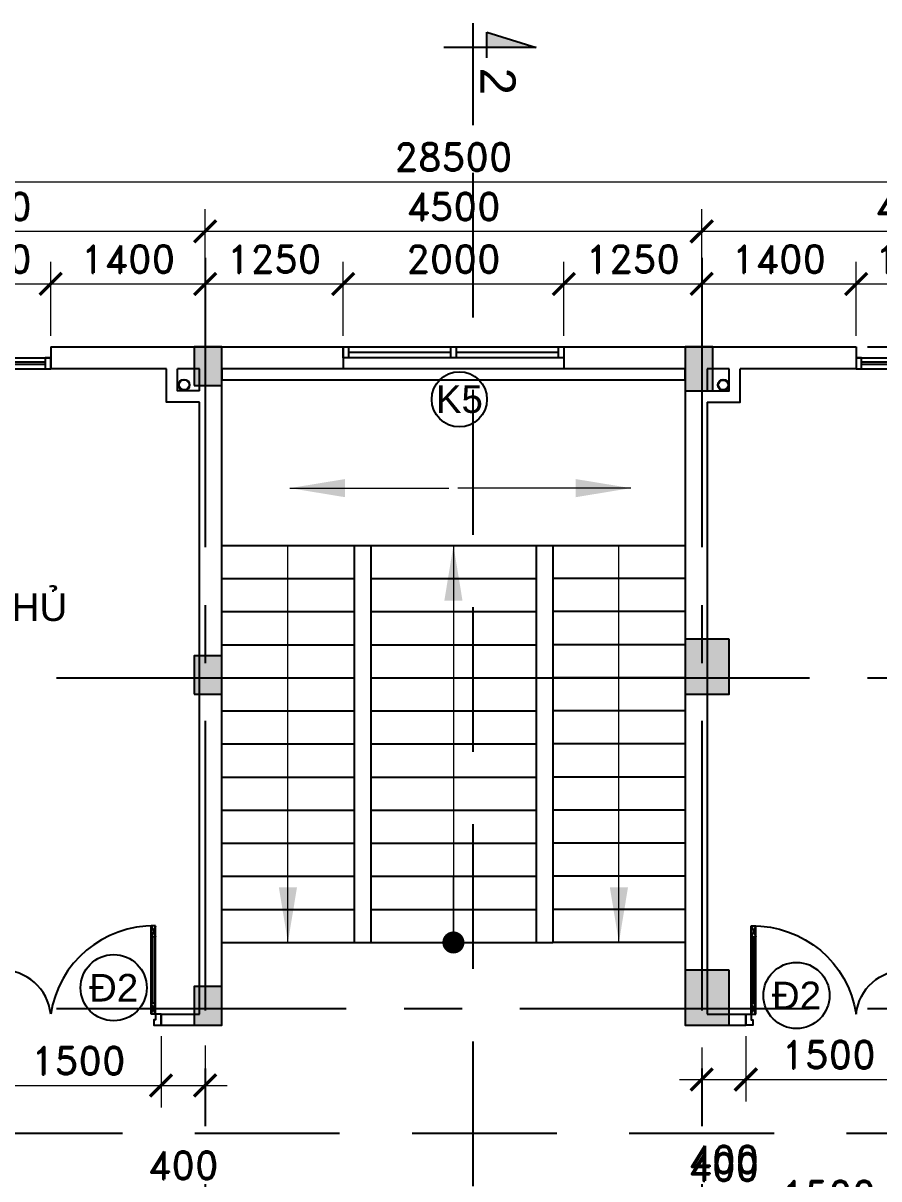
# Model space of a CAD drawing. Header units: inches. Extents: x 452443 to 881249, y 975131 to 1198310.
# Drawn here: x 690525 to 698281, y 1090393 to 1100872 of the extents above; entities that cross this region are included whole.
import ezdxf
from ezdxf.enums import TextEntityAlignment as Align

# ---------------------------------------------------------------- set-up
doc = ezdxf.new("R2010")
doc.units = ezdxf.units.IN
doc.header["$LTSCALE"] = 3.5
doc.header["$MEASUREMENT"] = 0
doc.linetypes.add('CENTER', pattern=[2, 1.25, -0.25, 0.25, -0.25])
doc.linetypes.add('HIDDEN', pattern=[0.375, 0.25, -0.125])
for name, color, linetype in [('cot', 1, 'Continuous'), ('CUA', 4, 'Continuous'), ('DOOR-84', 84, 'Continuous'), ('hatch', 4, 'Continuous'), ('hatch vl', 4, 'Continuous'), ('HATCH47', 47, 'Continuous'), ('Net thay', 140, 'Continuous'), ('Netcat', 5, 'Continuous'), ('Netthay_126', 126, 'Continuous'), ('phong', 2, 'Continuous'), ('TEXT2', 7, 'Continuous'), ('thuocdo', 3, 'Continuous'), ('Truc', 252, 'Continuous')]:
    doc.layers.add(name, color=color, linetype=linetype)
doc.styles.add('chu 1', font='VHELVEN0.TTF')
doc.styles.add('romand', font='romand.shx')
doc.styles.add('VNI-HELVE', font='VHELVEN0.TTF')
doc.dimstyles.new('TL100', dxfattribs={"dimscale": 100, "dimtxt": 2.5, "dimasz": 2, "dimexe": 2, "dimexo": 1, "dimgap": 1, "dimtad": 1, "dimdec": 0, "dimzin": 0, "dimdsep": 46, "dimtxsty": 'romand', "dimblk": 'ARCHTICK', "dimcen": 2, "dimdle": 2, "dimclrd": 256, "dimclre": 256, "dimclrt": 7, "dimadec": 0, "dimazin": 0, "dimtfac": 0.004, "dimtdec": 0, "dimtmove": 2, "dimatfit": 3, "dimfxl": 1, "dimtolj": 1, "dimtzin": 0, "dimlwd": 20, "dimlwe": 20, "dimarcsym": 1})

# ---------------------------------------------------------------- blocks, each defined once
blk = doc.blocks.new('CS-1200')
for p, q in [((0, 100), (1200, 100)), ((0, 0), (1200, 0)), ((575, 60), (50, 60)), ((575, 40), (50, 40)), ((1150, 60), (625, 60)), ((1150, 40), (625, 40))]:
    blk.add_line(p, q)
at = {"ltscale": 5}
for points in [[(0, 0), (50, 0), (50, 100), (0, 100)], [(575, 0), (625, 0), (625, 100), (575, 100)], [(1150, 0), (1200, 0), (1200, 100), (1150, 100)]]:
    blk.add_lwpolyline(points, close=True, dxfattribs=at)
blk = doc.blocks.new('CUAD1500')
for p, q in [((1410, 100), (1410, 900)), ((1450, 900), (1410, 900)), ((1450, 900), (1410, 800)), ((1410, 900), (1450, 800)), ((1450, 100), (1450, 900)), ((1450, 800), (1410, 800)), ((1420, 200), (1420, 800)), ((1440, 200), (1440, 800)), ((50, 500), (90, 400)), ((90, 500), (50, 400)), ((50, 100), (50, 500)), ((50, 500), (90, 500)), ((90, 100), (90, 500)), ((50, 400), (90, 400)), ((60, 200), (60, 400)), ((80, 200), (80, 400)), ((50, 200), (90, 200)), ((50, 100), (90, 200)), ((90, 100), (50, 200)), ((1450, 200), (1410, 200)), ((1450, 100), (1410, 200)), ((1410, 100), (1450, 200)), ((50, 100), (90, 100)), ((1450, 100), (1410, 100))]:
    blk.add_line(p, q)
for points in [[(0, 100), (50, 100), (50, 50), (65, 50), (65, 0), (0, 0)], [(1500, 100), (1450, 100), (1450, 50), (1435, 50), (1435, 0), (1500, 0)]]:
    blk.add_lwpolyline(points, close=True)
at = {"layer": 'hatch'}
for centre, radius, start, end in [((1430, -40), 940, 88.7553, 171.4465), ((57, 55), 445, 5.8369, 90.896)]:
    blk.add_arc(centre, radius, start, end, dxfattribs=at)
blk = doc.blocks.new('dc')
at = {"layer": 'Netcat'}
blk.add_hatch(color=256, dxfattribs=at).paths.add_polyline_path([(828, 672), (828, 147), (989, 147)])
for p, q in [((828, 672), (828, -310)), ((989, 147), (828, 672)), ((717, 147), (989, 147)), ((0, 0), (1087, 0))]:
    blk.add_line(p, q, dxfattribs=at)
at = {"style": 'VNI-HELVE', "flags": 4}
blk.add_attdef('E', text='', height=375, dxfattribs=at).set_placement((482, 272), align=Align.MIDDLE_CENTER)
blk = doc.blocks.new('_ArchTick')
at = {"color": 0, "linetype": 'ByBlock', "const_width": 0.15}
blk.add_lwpolyline([(-0.5, -0.5), (0.5, 0.5)], dxfattribs=at)
blk = doc.blocks.new('*D1902')
at = {"layer": 'DEFPOINTS', "color": 0}
for p in [(692175, 1098984), (688175, 1098015), (692175, 1098015)]:
    blk.add_point(p, dxfattribs=at)
at = {"layer": 'thuocdo', "lineweight": 20}
for p, q in [((688175, 1098115), (688175, 1099184)), ((692175, 1098115), (692175, 1099184)), ((687975, 1098984), (692375, 1098984))]:
    blk.add_line(p, q, dxfattribs=at)
at = {"layer": 'thuocdo', "lineweight": 20, "xscale": 200, "yscale": 200, "zscale": 200, "rotation": 180}
blk.add_blockref('_ArchTick', (688175, 1098984), dxfattribs=at)
at = {"layer": 'thuocdo', "lineweight": 20, "xscale": 200, "yscale": 200, "zscale": 200}
blk.add_blockref('_ArchTick', (692175, 1098984), dxfattribs=at)
at = {"layer": 'thuocdo', "color": 7, "insert": (690175, 1099209), "char_height": 250, "attachment_point": 5, "style": 'romand'}
blk.add_mtext('\\A1;4000', dxfattribs=at)
blk = doc.blocks.new('*D1903')
at = {"layer": 'DEFPOINTS', "color": 0}
for p in [(696675, 1098984), (692175, 1097845), (696675, 1097845)]:
    blk.add_point(p, dxfattribs=at)
at = {"layer": 'thuocdo', "lineweight": 20}
for p, q in [((692175, 1097945), (692175, 1099184)), ((696675, 1097945), (696675, 1099184)), ((691975, 1098984), (696875, 1098984))]:
    blk.add_line(p, q, dxfattribs=at)
at = {"layer": 'thuocdo', "lineweight": 20, "xscale": 200, "yscale": 200, "zscale": 200, "rotation": 180}
blk.add_blockref('_ArchTick', (692175, 1098984), dxfattribs=at)
at = {"layer": 'thuocdo', "lineweight": 20, "xscale": 200, "yscale": 200, "zscale": 200}
blk.add_blockref('_ArchTick', (696675, 1098984), dxfattribs=at)
at = {"layer": 'thuocdo', "color": 7, "insert": (694425, 1099209), "char_height": 250, "attachment_point": 5, "style": 'romand'}
blk.add_mtext('\\A1;4500', dxfattribs=at)
blk = doc.blocks.new('*D1904')
at = {"layer": 'DEFPOINTS', "color": 0}
for p in [(700675, 1098984), (696675, 1097845), (700675, 1097650)]:
    blk.add_point(p, dxfattribs=at)
at = {"layer": 'thuocdo', "lineweight": 20}
for p, q in [((696675, 1097945), (696675, 1099184)), ((700675, 1097750), (700675, 1099184)), ((696475, 1098984), (700875, 1098984))]:
    blk.add_line(p, q, dxfattribs=at)
at = {"layer": 'thuocdo', "lineweight": 20, "xscale": 200, "yscale": 200, "zscale": 200, "rotation": 180}
blk.add_blockref('_ArchTick', (696675, 1098984), dxfattribs=at)
at = {"layer": 'thuocdo', "lineweight": 20, "xscale": 200, "yscale": 200, "zscale": 200}
blk.add_blockref('_ArchTick', (700675, 1098984), dxfattribs=at)
at = {"layer": 'thuocdo', "color": 7, "insert": (698675, 1099209), "char_height": 250, "attachment_point": 5, "style": 'romand'}
blk.add_mtext('\\A1;4000', dxfattribs=at)
blk = doc.blocks.new('*D1907')
at = {"layer": 'DEFPOINTS', "color": 0}
for p in [(708675, 1099432), (680175, 1098284), (708675, 1098284)]:
    blk.add_point(p, dxfattribs=at)
at = {"layer": 'thuocdo', "lineweight": 20}
for p, q in [((680175, 1098384), (680175, 1099632)), ((708675, 1098384), (708675, 1099632)), ((679975, 1099432), (708875, 1099432))]:
    blk.add_line(p, q, dxfattribs=at)
at = {"layer": 'thuocdo', "lineweight": 20, "xscale": 200, "yscale": 200, "zscale": 200, "rotation": 180}
blk.add_blockref('_ArchTick', (680175, 1099432), dxfattribs=at)
at = {"layer": 'thuocdo', "lineweight": 20, "xscale": 200, "yscale": 200, "zscale": 200}
blk.add_blockref('_ArchTick', (708675, 1099432), dxfattribs=at)
at = {"layer": 'thuocdo', "color": 7, "insert": (694425, 1099657), "char_height": 250, "attachment_point": 5, "style": 'romand'}
blk.add_mtext('\\A1;28500', dxfattribs=at)
blk = doc.blocks.new('*D2090')
at = {"layer": 'DEFPOINTS', "color": 0}
for p in [(690775, 1098507), (689575, 1098015), (690775, 1098015)]:
    blk.add_point(p, dxfattribs=at)
at = {"layer": 'thuocdo', "lineweight": 20}
for p, q in [((689575, 1098115), (689575, 1098707)), ((690775, 1098115), (690775, 1098707)), ((689375, 1098507), (690975, 1098507))]:
    blk.add_line(p, q, dxfattribs=at)
at = {"layer": 'thuocdo', "lineweight": 20, "xscale": 200, "yscale": 200, "zscale": 200, "rotation": 180}
blk.add_blockref('_ArchTick', (689575, 1098507), dxfattribs=at)
at = {"layer": 'thuocdo', "lineweight": 20, "xscale": 200, "yscale": 200, "zscale": 200}
blk.add_blockref('_ArchTick', (690775, 1098507), dxfattribs=at)
at = {"layer": 'thuocdo', "color": 7, "insert": (690175, 1098732), "char_height": 250, "attachment_point": 5, "style": 'romand'}
blk.add_mtext('\\A1;1200', dxfattribs=at)
blk = doc.blocks.new('*D2091')
at = {"layer": 'DEFPOINTS', "color": 0}
for p in [(692175, 1098507), (690775, 1097936), (692175, 1097936)]:
    blk.add_point(p, dxfattribs=at)
at = {"layer": 'thuocdo', "lineweight": 20}
for p, q in [((690775, 1098036), (690775, 1098707)), ((692175, 1098036), (692175, 1098707)), ((690575, 1098507), (692375, 1098507))]:
    blk.add_line(p, q, dxfattribs=at)
at = {"layer": 'thuocdo', "lineweight": 20, "xscale": 200, "yscale": 200, "zscale": 200, "rotation": 180}
blk.add_blockref('_ArchTick', (690775, 1098507), dxfattribs=at)
at = {"layer": 'thuocdo', "lineweight": 20, "xscale": 200, "yscale": 200, "zscale": 200}
blk.add_blockref('_ArchTick', (692175, 1098507), dxfattribs=at)
at = {"layer": 'thuocdo', "color": 7, "insert": (691475, 1098732), "char_height": 250, "attachment_point": 5, "style": 'romand'}
blk.add_mtext('\\A1;1400', dxfattribs=at)
blk = doc.blocks.new('*D2092')
at = {"layer": 'DEFPOINTS', "color": 0}
for p in [(693425, 1098507), (692175, 1097936), (693425, 1097936)]:
    blk.add_point(p, dxfattribs=at)
at = {"layer": 'thuocdo', "lineweight": 20}
for p, q in [((692175, 1098036), (692175, 1098707)), ((693425, 1098036), (693425, 1098707)), ((691975, 1098507), (693625, 1098507))]:
    blk.add_line(p, q, dxfattribs=at)
at = {"layer": 'thuocdo', "lineweight": 20, "xscale": 200, "yscale": 200, "zscale": 200, "rotation": 180}
blk.add_blockref('_ArchTick', (692175, 1098507), dxfattribs=at)
at = {"layer": 'thuocdo', "lineweight": 20, "xscale": 200, "yscale": 200, "zscale": 200}
blk.add_blockref('_ArchTick', (693425, 1098507), dxfattribs=at)
at = {"layer": 'thuocdo', "color": 7, "insert": (692800, 1098732), "char_height": 250, "attachment_point": 5, "style": 'romand'}
blk.add_mtext('\\A1;1250', dxfattribs=at)
blk = doc.blocks.new('*D2093')
at = {"layer": 'DEFPOINTS', "color": 0}
for p in [(695425, 1098507), (693425, 1097936), (695425, 1097936)]:
    blk.add_point(p, dxfattribs=at)
at = {"layer": 'thuocdo', "lineweight": 20}
for p, q in [((693425, 1098036), (693425, 1098707)), ((695425, 1098036), (695425, 1098707)), ((693225, 1098507), (695625, 1098507))]:
    blk.add_line(p, q, dxfattribs=at)
at = {"layer": 'thuocdo', "lineweight": 20, "xscale": 200, "yscale": 200, "zscale": 200, "rotation": 180}
blk.add_blockref('_ArchTick', (693425, 1098507), dxfattribs=at)
at = {"layer": 'thuocdo', "lineweight": 20, "xscale": 200, "yscale": 200, "zscale": 200}
blk.add_blockref('_ArchTick', (695425, 1098507), dxfattribs=at)
at = {"layer": 'thuocdo', "color": 7, "insert": (694425, 1098732), "char_height": 250, "attachment_point": 5, "style": 'romand'}
blk.add_mtext('\\A1;2000', dxfattribs=at)
blk = doc.blocks.new('*D2094')
at = {"layer": 'DEFPOINTS', "color": 0}
for p in [(696675, 1098507), (696675, 1098017), (695425, 1097936)]:
    blk.add_point(p, dxfattribs=at)
at = {"layer": 'thuocdo', "lineweight": 20}
for p, q in [((695425, 1098036), (695425, 1098707)), ((696675, 1098117), (696675, 1098707)), ((695225, 1098507), (696875, 1098507))]:
    blk.add_line(p, q, dxfattribs=at)
at = {"layer": 'thuocdo', "lineweight": 20, "xscale": 200, "yscale": 200, "zscale": 200, "rotation": 180}
blk.add_blockref('_ArchTick', (695425, 1098507), dxfattribs=at)
at = {"layer": 'thuocdo', "lineweight": 20, "xscale": 200, "yscale": 200, "zscale": 200}
blk.add_blockref('_ArchTick', (696675, 1098507), dxfattribs=at)
at = {"layer": 'thuocdo', "color": 7, "insert": (696050, 1098732), "char_height": 250, "attachment_point": 5, "style": 'romand'}
blk.add_mtext('\\A1;1250', dxfattribs=at)
blk = doc.blocks.new('*D2095')
at = {"layer": 'DEFPOINTS', "color": 0}
for p in [(698075, 1098507), (696675, 1098017), (698075, 1097936)]:
    blk.add_point(p, dxfattribs=at)
at = {"layer": 'thuocdo', "lineweight": 20}
for p, q in [((696675, 1098117), (696675, 1098707)), ((698075, 1098036), (698075, 1098707)), ((696475, 1098507), (698275, 1098507))]:
    blk.add_line(p, q, dxfattribs=at)
at = {"layer": 'thuocdo', "lineweight": 20, "xscale": 200, "yscale": 200, "zscale": 200, "rotation": 180}
blk.add_blockref('_ArchTick', (696675, 1098507), dxfattribs=at)
at = {"layer": 'thuocdo', "lineweight": 20, "xscale": 200, "yscale": 200, "zscale": 200}
blk.add_blockref('_ArchTick', (698075, 1098507), dxfattribs=at)
at = {"layer": 'thuocdo', "color": 7, "insert": (697375, 1098732), "char_height": 250, "attachment_point": 5, "style": 'romand'}
blk.add_mtext('\\A1;1400', dxfattribs=at)
blk = doc.blocks.new('*D2096')
at = {"layer": 'DEFPOINTS', "color": 0}
for p in [(699275, 1098507), (698075, 1097936), (699275, 1097886)]:
    blk.add_point(p, dxfattribs=at)
at = {"layer": 'thuocdo', "lineweight": 20}
for p, q in [((698075, 1098036), (698075, 1098707)), ((699275, 1097986), (699275, 1098707)), ((697875, 1098507), (699475, 1098507))]:
    blk.add_line(p, q, dxfattribs=at)
at = {"layer": 'thuocdo', "lineweight": 20, "xscale": 200, "yscale": 200, "zscale": 200, "rotation": 180}
blk.add_blockref('_ArchTick', (698075, 1098507), dxfattribs=at)
at = {"layer": 'thuocdo', "lineweight": 20, "xscale": 200, "yscale": 200, "zscale": 200}
blk.add_blockref('_ArchTick', (699275, 1098507), dxfattribs=at)
at = {"layer": 'thuocdo', "color": 7, "insert": (698675, 1098732), "char_height": 250, "attachment_point": 5, "style": 'romand'}
blk.add_mtext('\\A1;1200', dxfattribs=at)
blk = doc.blocks.new('*D2126')
at = {"layer": 'DEFPOINTS', "color": 0}
for p in [(697075, 1090025), (697075, 1089586), (698575, 1089586)]:
    blk.add_point(p, dxfattribs=at)
at = {"layer": 'thuocdo', "lineweight": 20}
for p, q in [((697075, 1089686), (697075, 1090225)), ((698575, 1089686), (698575, 1090225)), ((698775, 1090025), (696875, 1090025))]:
    blk.add_line(p, q, dxfattribs=at)
at = {"layer": 'thuocdo', "lineweight": 20, "xscale": 200, "yscale": 200, "zscale": 200, "rotation": 180}
blk.add_blockref('_ArchTick', (697075, 1090025), dxfattribs=at)
at = {"layer": 'thuocdo', "lineweight": 20, "xscale": 200, "yscale": 200, "zscale": 200}
blk.add_blockref('_ArchTick', (698575, 1090025), dxfattribs=at)
at = {"layer": 'thuocdo', "color": 7, "insert": (697825, 1090250), "char_height": 250, "attachment_point": 5, "style": 'romand'}
blk.add_mtext('\\A1;1500', dxfattribs=at)
blk = doc.blocks.new('*D2127')
at = {"layer": 'DEFPOINTS', "color": 0}
for p in [(696675, 1090025), (696675, 1089619), (697075, 1089586)]:
    blk.add_point(p, dxfattribs=at)
at = {"layer": 'thuocdo', "lineweight": 20}
for p, q in [((696675, 1089719), (696675, 1090225)), ((697075, 1089686), (697075, 1090225)), ((697275, 1090025), (696475, 1090025))]:
    blk.add_line(p, q, dxfattribs=at)
at = {"layer": 'thuocdo', "lineweight": 20, "xscale": 200, "yscale": 200, "zscale": 200, "rotation": 180}
blk.add_blockref('_ArchTick', (696675, 1090025), dxfattribs=at)
at = {"layer": 'thuocdo', "lineweight": 20, "xscale": 200, "yscale": 200, "zscale": 200}
blk.add_blockref('_ArchTick', (697075, 1090025), dxfattribs=at)
at = {"layer": 'thuocdo', "color": 7, "insert": (696875, 1090500), "char_height": 250, "attachment_point": 5, "style": 'romand'}
blk.add_mtext('\\A1;400', dxfattribs=at)
blk = doc.blocks.new('*D2128')
at = {"layer": 'DEFPOINTS', "color": 0}
for p in [(697075, 1091786), (696675, 1091684), (697075, 1091294)]:
    blk.add_point(p, dxfattribs=at)
at = {"layer": 'thuocdo', "lineweight": 20}
for p, q in [((697075, 1091686), (697075, 1091094)), ((696675, 1091584), (696675, 1091094)), ((696475, 1091294), (697275, 1091294))]:
    blk.add_line(p, q, dxfattribs=at)
at = {"layer": 'thuocdo', "lineweight": 20, "xscale": 200, "yscale": 200, "zscale": 200, "rotation": 180}
blk.add_blockref('_ArchTick', (696675, 1091294), dxfattribs=at)
at = {"layer": 'thuocdo', "lineweight": 20, "xscale": 200, "yscale": 200, "zscale": 200}
blk.add_blockref('_ArchTick', (697075, 1091294), dxfattribs=at)
at = {"layer": 'thuocdo', "color": 7, "insert": (696875, 1090569), "char_height": 250, "attachment_point": 5, "style": 'romand'}
blk.add_mtext('\\A1;400', dxfattribs=at)
blk = doc.blocks.new('*D2129')
at = {"layer": 'DEFPOINTS', "color": 0}
for p in [(697075, 1091786), (698575, 1091786), (698575, 1091294)]:
    blk.add_point(p, dxfattribs=at)
at = {"layer": 'thuocdo', "lineweight": 20}
for p, q in [((697075, 1091686), (697075, 1091094)), ((698575, 1091686), (698575, 1091094)), ((696875, 1091294), (698775, 1091294))]:
    blk.add_line(p, q, dxfattribs=at)
at = {"layer": 'thuocdo', "lineweight": 20, "xscale": 200, "yscale": 200, "zscale": 200, "rotation": 180}
blk.add_blockref('_ArchTick', (697075, 1091294), dxfattribs=at)
at = {"layer": 'thuocdo', "lineweight": 20, "xscale": 200, "yscale": 200, "zscale": 200}
blk.add_blockref('_ArchTick', (698575, 1091294), dxfattribs=at)
at = {"layer": 'thuocdo', "color": 7, "insert": (697825, 1091519), "char_height": 250, "attachment_point": 5, "style": 'romand'}
blk.add_mtext('\\A1;1500', dxfattribs=at)
blk = doc.blocks.new('*D2157')
at = {"layer": 'DEFPOINTS', "color": 0}
for p in [(690275, 1091786), (691775, 1091786), (691775, 1091240)]:
    blk.add_point(p, dxfattribs=at)
at = {"layer": 'thuocdo', "lineweight": 20}
for p, q in [((690275, 1091686), (690275, 1091040)), ((691775, 1091686), (691775, 1091040)), ((690075, 1091240), (691975, 1091240))]:
    blk.add_line(p, q, dxfattribs=at)
at = {"layer": 'thuocdo', "lineweight": 20, "xscale": 200, "yscale": 200, "zscale": 200, "rotation": 180}
blk.add_blockref('_ArchTick', (690275, 1091240), dxfattribs=at)
at = {"layer": 'thuocdo', "lineweight": 20, "xscale": 200, "yscale": 200, "zscale": 200}
blk.add_blockref('_ArchTick', (691775, 1091240), dxfattribs=at)
at = {"layer": 'thuocdo', "color": 7, "insert": (691025, 1091465), "char_height": 250, "attachment_point": 5, "style": 'romand'}
blk.add_mtext('\\A1;1500', dxfattribs=at)
blk = doc.blocks.new('*D2158')
at = {"layer": 'DEFPOINTS', "color": 0}
for p in [(691775, 1091786), (692175, 1091701), (692175, 1091240)]:
    blk.add_point(p, dxfattribs=at)
at = {"layer": 'thuocdo', "lineweight": 20}
for p, q in [((691775, 1091686), (691775, 1091040)), ((692175, 1091601), (692175, 1091040)), ((691575, 1091240), (692375, 1091240))]:
    blk.add_line(p, q, dxfattribs=at)
at = {"layer": 'thuocdo', "lineweight": 20, "xscale": 200, "yscale": 200, "zscale": 200, "rotation": 180}
blk.add_blockref('_ArchTick', (691775, 1091240), dxfattribs=at)
at = {"layer": 'thuocdo', "lineweight": 20, "xscale": 200, "yscale": 200, "zscale": 200}
blk.add_blockref('_ArchTick', (692175, 1091240), dxfattribs=at)
at = {"layer": 'thuocdo', "color": 7, "insert": (691975, 1090515), "char_height": 250, "attachment_point": 5, "style": 'romand'}
blk.add_mtext('\\A1;400', dxfattribs=at)

msp = doc.modelspace()

# ---------------------------------------------------------------- hatches: boundary and pattern name
at = {"layer": 'cot'}
for points in [[(692075, 1097586.5), (692325, 1097586.5), (692325, 1097936.5), (692075, 1097936.5)], [(696525, 1097536.5), (696775, 1097536.5), (696775, 1097936.5), (696525, 1097936.5)], [(696925, 1095286.5), (696525, 1095286.5), (696525, 1094786.5), (696925, 1094786.5)], [(692075, 1094786.5), (692325, 1094786.5), (692325, 1095136.5), (692075, 1095136.5)], [(696925, 1092286.5), (696525, 1092286.5), (696525, 1091786.5), (696925, 1091786.5)], [(692075, 1091786.5), (692325, 1091786.5), (692325, 1092136.5), (692075, 1092136.5)]]:
    msp.add_hatch(color=256, dxfattribs=at).paths.add_polyline_path(points)

# ---------------------------------------------------------------- linework, layer by layer
for points in [[(692075, 1097586.5), (692325, 1097586.5), (692325, 1097936.5), (692075, 1097936.5)], [(696525, 1097536.5), (696775, 1097536.5), (696775, 1097936.5), (696525, 1097936.5)], [(696925, 1095286.5), (696525, 1095286.5), (696525, 1094786.5), (696925, 1094786.5)], [(692075, 1094786.5), (692325, 1094786.5), (692325, 1095136.5), (692075, 1095136.5)], [(696925, 1092286.5), (696525, 1092286.5), (696525, 1091786.5), (696925, 1091786.5)], [(692075, 1091786.5), (692325, 1091786.5), (692325, 1092136.5), (692075, 1092136.5)]]:
    msp.add_lwpolyline(points, close=True, dxfattribs=at)
at = {"layer": 'DOOR-84'}
msp.add_lwpolyline([(693425, 1097936.5), (695425, 1097936.5), (695425, 1097836.5), (693425, 1097836.5)], close=True, dxfattribs=at)
for points in [[(693475, 1097936.5), (693475, 1097836.5)], [(694400, 1097886.5), (693475, 1097886.5)], [(694400, 1097936.5), (694400, 1097836.5)], [(694450, 1097936.5), (694450, 1097836.5)], [(695375, 1097886.5), (694450, 1097886.5)], [(695375, 1097936.5), (695375, 1097836.5)]]:
    msp.add_lwpolyline(points, dxfattribs=at)
at = {"layer": 'hatch vl'}
for centre, radius in [((694478.4, 1097460.8), 250), ((691345.4, 1092126.2), 300), ((697534.2, 1092056.2), 300)]:
    msp.add_circle(centre, radius, dxfattribs=at)
at = {"layer": 'HATCH47', "linetype": 'HIDDEN', "ltscale": 1500}
for points in [[(694602.7, 1078515), (694602.7, 1099947.9)], [(711112.6, 1090806), (678115.4, 1090806)]]:
    msp.add_lwpolyline(points, dxfattribs=at)
at = {"layer": 'Net thay'}
for points in [[(692325, 1096136.5), (696525, 1096136.5)], [(693525, 1096136.5), (693525, 1092536.5)], [(693675, 1096136.5), (693675, 1092536.5)], [(695175, 1096136.5), (695175, 1092536.5)], [(695325, 1096136.5), (695325, 1092536.5)], [(692325, 1095836.5), (693525, 1095836.5)], [(693675, 1095836.5), (695175, 1095836.5)], [(696525, 1095836.5), (695325, 1095836.5)], [(692325, 1095536.5), (693525, 1095536.5)], [(693675, 1095536.5), (695175, 1095536.5)], [(696525, 1095536.5), (695325, 1095536.5)], [(692325, 1095236.5), (693525, 1095236.5)], [(693675, 1095236.5), (695175, 1095236.5)], [(696525, 1095236.5), (695325, 1095236.5)], [(692325, 1094936.5), (693525, 1094936.5)], [(693675, 1094936.5), (695175, 1094936.5)], [(696525, 1094936.5), (695325, 1094936.5)], [(692325, 1094636.5), (693525, 1094636.5)], [(693675, 1094636.5), (695175, 1094636.5)], [(696525, 1094636.5), (695325, 1094636.5)], [(692325, 1094336.5), (693525, 1094336.5)], [(693675, 1094336.5), (695175, 1094336.5)], [(696525, 1094336.5), (695325, 1094336.5)], [(692325, 1094036.5), (693525, 1094036.5)], [(693675, 1094036.5), (695175, 1094036.5)], [(696525, 1094036.5), (695325, 1094036.5)], [(692325, 1093736.5), (693525, 1093736.5)], [(693675, 1093736.5), (695175, 1093736.5)], [(696525, 1093736.5), (695325, 1093736.5)], [(692325, 1093436.5), (693525, 1093436.5)], [(693675, 1093436.5), (695175, 1093436.5)], [(696525, 1093436.5), (695325, 1093436.5)], [(692325, 1093136.5), (693525, 1093136.5)], [(693675, 1093136.5), (695175, 1093136.5)], [(696525, 1093136.5), (695325, 1093136.5)], [(692325, 1092836.5), (693525, 1092836.5)], [(693675, 1092836.5), (695175, 1092836.5)], [(696525, 1092836.5), (695325, 1092836.5)], [(692325, 1092536.5), (693525, 1092536.5)], [(693525, 1092536.5), (695325, 1092536.5)], [(696525, 1092536.5), (695325, 1092536.5)]]:
    msp.add_lwpolyline(points, dxfattribs=at)
at = {"layer": 'Netthay_126'}
msp.add_lwpolyline([(692325, 1097636.5), (696525, 1097636.5), (696525, 1097736.5), (692325, 1097736.5)], close=True, dxfattribs=at)
at = {"layer": 'phong'}
for p, q in [((691825, 1097736.5), (690775, 1097736.5)), ((692125, 1097736.5), (691925, 1097736.5)), ((693425, 1097736.5), (692325, 1097736.5)), ((696525, 1097736.5), (695425, 1097736.5)), ((696925, 1097736.5), (696725, 1097736.5)), ((698075, 1097736.5), (697025, 1097736.5)), ((692125, 1091886.5), (692125, 1097436.5)), ((696725, 1097436.5), (696725, 1091886.5)), ((691775, 1091886.5), (692125, 1091886.5)), ((696725, 1091886.5), (697075, 1091886.5)), ((697075, 1091886.5), (697075, 1091786.5))]:
    msp.add_line(p, q, dxfattribs=at)
for points in [[(690775, 1097936.5), (693425, 1097936.5)], [(690775, 1097936.5), (690775, 1097736.5)], [(693425, 1097936.5), (693425, 1097736.5)], [(695425, 1097936.5), (698075, 1097936.5)], [(695425, 1097936.5), (695425, 1097736.5)], [(698075, 1097936.5), (698075, 1097736.5)], [(691775, 1091786.5), (692325, 1091786.5), (692325, 1097736.5)], [(692125, 1097436.5), (691825, 1097436.5), (691825, 1097736.5)], [(692125, 1097536.5), (691925, 1097536.5), (691925, 1097736.5)], [(692125, 1097536.5), (692125, 1097736.5)], [(696525, 1097736.5), (696525, 1091786.5), (697075, 1091786.5)], [(696725, 1097736.5), (696725, 1097536.5)], [(696725, 1097536.5), (696925, 1097536.5), (696925, 1097736.5)], [(696725, 1097436.5), (697025, 1097436.5), (697025, 1097736.5)], [(691775, 1091886.5), (691775, 1091786.5)]]:
    msp.add_lwpolyline(points, dxfattribs=at)
at = {"layer": 'thuocdo'}
for centre, radius in [((691984.2, 1097592), 50), ((691984.2, 1097592), 45), ((696870.6, 1097591), 50), ((696870.6, 1097591), 45)]:
    msp.add_circle(centre, radius, dxfattribs=at)
at = {"layer": 'Truc', "linetype": 'CENTER', "ltscale": 600}
for points in [[(692175, 1098745.1), (692175, 1078779.4)], [(696675, 1098745.1), (696675, 1078826.9)], [(678228.2, 1097936.5), (710765.1, 1097936.5)], [(678228.2, 1094936.5), (710765.1, 1094936.5)], [(678228.2, 1091936.5), (710765.1, 1091936.5)]]:
    msp.add_lwpolyline(points, dxfattribs=at)

# ---------------------------------------------------------------- block references
at = {"layer": 'CUA'}
for p in [(689575, 1097736.5), (698075, 1097736.5)]:
    msp.add_blockref('CS-1200', p, dxfattribs=at)
at = {"layer": 'DOOR-84'}
msp.add_blockref('CUAD1500', (690275, 1091786.5), dxfattribs=at)
at = {"layer": 'DOOR-84', "xscale": -1}
msp.add_blockref('CUAD1500', (698575, 1091786.5), dxfattribs=at)
at = {"layer": 'phong'}
ref = msp.add_blockref('dc', (694602.7, 1099947.9), dxfattribs=dict(at, xscale=-0.8499999999767169, yscale=0.8499999999767169, zscale=0.8500000000058208, rotation=270))
ref.add_attrib('E', '2', dxfattribs={"layer": '0', "height": 318.8, "rotation": 270, "style": 'VNI-HELVE'}).set_placement((694828.9, 1100344), align=Align.MIDDLE_CENTER)

# ---------------------------------------------------------------- texts
at = {"char_height": 250, "width": 407.041, "attachment_point": 5, "style": 'chu 1'}
for s, insert in [('K5', (694478.4, 1097460.8)), ('Ñ2', (691345.4, 1092126.2)), ('Ñ2', (697534.2, 1092056.2))]:
    msp.add_mtext(s, dxfattribs=dict(at, insert=insert))
at = {"layer": 'TEXT2', "insert": (689431.8, 1095701.3), "char_height": 250, "attachment_point": 2, "style": 'VNI-HELVE'}
msp.add_mtext_dynamic_manual_height_columns('{\\C7;PHOØNG MAÙY CHUÛ\\P#####m²}', width=4082.238, gutter_width=1000, heights=[0], dxfattribs=at)

# ---------------------------------------------------------------- dimensions: what is measured, and where the dimension line sits
at = {"layer": 'thuocdo'}
for base, p1, p2, override, picture, middle in [((708675, 1099431.9), (680175, 1098284.5), (708675, 1098284.5), {"dimarcsym": 1}, '*D1907', (694425, 1099656.9)), ((692175, 1098984.5), (688175, 1098015.3), (692175, 1098015.3), {"dimarcsym": 1}, '*D1902', (690175, 1099209.5)), ((696675, 1098984.5), (692175, 1097845.2), (696675, 1097845.2), {"dimarcsym": 1}, '*D1903', (694425, 1099209.5)), ((700675, 1098984.5), (696675, 1097845.2), (700675, 1097650.4), {"dimarcsym": 1}, '*D1904', (698675, 1099209.5)), ((690775, 1098506.7), (689575, 1098015.3), (690775, 1098015.3), {"dimfxl": 10, "dimarcsym": 1}, '*D2090', (690175, 1098731.7)), ((692175, 1098506.7), (690775, 1097936.5), (692175, 1097936.5), {"dimfxl": 10, "dimarcsym": 1}, '*D2091', (691475, 1098731.7)), ((693425, 1098506.7), (692175, 1097936.5), (693425, 1097936.5), {"dimfxl": 10, "dimarcsym": 1}, '*D2092', (692800, 1098731.7)), ((695425, 1098506.7), (693425, 1097936.5), (695425, 1097936.5), {"dimfxl": 10, "dimarcsym": 1}, '*D2093', (694425, 1098731.7)), ((696675, 1098506.7), (695425, 1097936.5), (696675, 1098017.1), {"dimfxl": 10, "dimarcsym": 1}, '*D2094', (696050, 1098731.7)), ((698075, 1098506.7), (696675, 1098017.1), (698075, 1097936.5), {"dimfxl": 10, "dimarcsym": 1}, '*D2095', (697375, 1098731.7)), ((699275, 1098506.7), (698075, 1097936.5), (699275, 1097886.5), {"dimfxl": 10, "dimarcsym": 1}, '*D2096', (698675, 1098731.7)), ((691775, 1091240.3), (690275, 1091786.5), (691775, 1091786.5), {"dimfxl": 10, "dimarcsym": 1}, '*D2157', (691025, 1091465.3)), ((692175, 1091240.3), (691775, 1091786.5), (692175, 1091701.1), {"dimfxl": 10, "dimarcsym": 1}, '*D2158', (691975, 1090515.3)), ((697075, 1091293.9), (696675, 1091684.1), (697075, 1091786.5), {"dimfxl": 10, "dimarcsym": 1}, '*D2128', (696875, 1090568.9)), ((698575, 1091293.9), (697075, 1091786.5), (698575, 1091786.5), {"dimfxl": 10, "dimarcsym": 1}, '*D2129', (697825, 1091518.9)), ((696675, 1090024.9), (697075, 1089586.5), (696675, 1089619.1), {"dimfxl": 10, "dimarcsym": 1}, '*D2127', (696875, 1090499.9)), ((697075, 1090024.9), (698575, 1089586.5), (697075, 1089586.5), {"dimfxl": 10, "dimarcsym": 1}, '*D2126', (697825, 1090249.9))]:
    dim = msp.add_linear_dim(base=base, p1=p1, p2=p2, dimstyle='TL100', override=override, dxfattribs=at)
    dim.commit()
    dim.dimension.update_dxf_attribs({"geometry": picture, "text_midpoint": middle})

# ---------------------------------------------------------------- leaders
at = {"layer": 'Net thay'}
for points, override in [([(692942.5, 1096655.8), (694384.9, 1096655.8)], {"dimasz": 5, "dimtad": 0, "dimarcsym": 1}), ([(696033.7, 1096655.8), (694465.2, 1096655.8)], {"dimasz": 5, "dimtad": 0, "dimarcsym": 1}), ([(692925, 1092536.5), (692925, 1096136.5)], {"dimasz": 5, "dimtad": 0, "dimarcsym": 1}), ([(694425, 1096136.5), (694425, 1092536.5)], {"dimasz": 5, "dimgap": 0.5, "dimtad": 0, "dimarcsym": 1}), ([(695925, 1092536.5), (695925, 1096136.5)], {"dimasz": 5, "dimtad": 0, "dimarcsym": 1}), ([(694425, 1092536.5), (694425, 1093136.5)], {"dimasz": 2, "dimgap": 0.5, "dimtad": 0, "dimldrblk": 'Dot', "dimarcsym": 1})]:
    msp.add_leader(points, dimstyle='TL100', override=override, dxfattribs=at)

doc.saveas('drawing.dxf')
